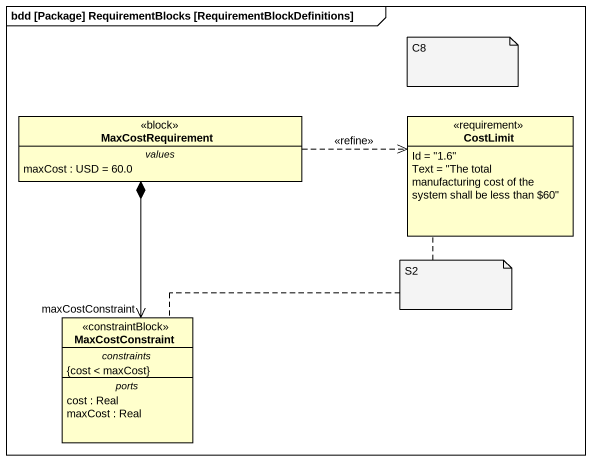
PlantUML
@startuml
mainframe bdd [Package] RequirementBlocks [RequirementBlockDefinitions]
hide circle
hide empty members
class MaxCostRequirement <<block>> {
  -- values --
  maxCost : USD = 60.0
}
class CostLimit <<requirement>> {
  Id = "1.6"
  Text = "The total manufacturing cost of the system shall be less than ~$60"
}
class MaxCostConstraint <<constraintBlock>> {
  -- constraints --
  {cost < maxCost}
  -- ports --
  cost : Real
  maxCost : Real
}
MaxCostRequirement .right.> CostLimit : <<refine>>
MaxCostRequirement *--> "maxCostConstraint" MaxCostConstraint
note as N1
  C8
end note
note as N2
  S2
end note
N2 .. CostLimit
N2 .. MaxCostConstraint
@enduml
